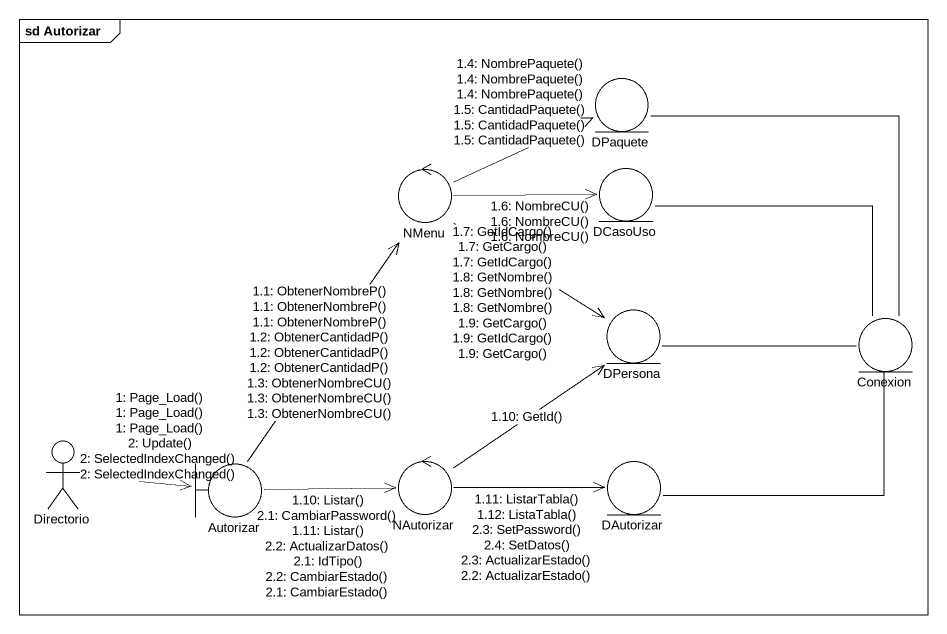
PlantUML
@startuml
mainframe sd Autorizar
entity DPaquete
control NMenu
entity DCasoUso
entity DPersona
entity Conexion
actor Directorio
boundary Autorizar
control NAutorizar
entity DAutorizar
DPaquete -- Conexion
DCasoUso -right- Conexion
DPersona -right- Conexion
DAutorizar -right- Conexion
Directorio -right-> Autorizar : 1: Page_Load()\n1: Page_Load()\n1: Page_Load()\n2: Update()\n2: SelectedIndexChanged()\n2: SelectedIndexChanged()
Autorizar -up-> NMenu : 1.1: ObtenerNombreP()\n1.1: ObtenerNombreP()\n1.1: ObtenerNombreP()\n1.2: ObtenerCantidadP()\n1.2: ObtenerCantidadP()\n1.2: ObtenerCantidadP()\n1.3: ObtenerNombreCU()\n1.3: ObtenerNombreCU()\n1.3: ObtenerNombreCU()
NMenu -right-> DPaquete : 1.4: NombrePaquete()\n1.4: NombrePaquete()\n1.4: NombrePaquete()\n1.5: CantidadPaquete()\n1.5: CantidadPaquete()\n1.5: CantidadPaquete()
NMenu -right-> DCasoUso : 1.6: NombreCU()\n1.6: NombreCU()\n1.6: NombreCU()
NMenu --> DPersona : 1.7: GetIdCargo()\n1.7: GetCargo()\n1.7: GetIdCargo()\n1.8: GetNombre()\n1.8: GetNombre()\n1.8: GetNombre()\n1.9: GetCargo()\n1.9: GetIdCargo()\n1.9: GetCargo()
Autorizar -right-> NAutorizar : 1.10: Listar()\n2.1: CambiarPassword()\n1.11: Listar()\n2.2: ActualizarDatos()\n2.1: IdTipo()\n2.2: CambiarEstado()\n2.1: CambiarEstado()
NAutorizar -up-> DPersona : 1.10: GetId()
NAutorizar -right-> DAutorizar : 1.11: ListarTabla()\n1.12: ListaTabla()\n2.3: SetPassword()\n2.4: SetDatos()\n2.3: ActualizarEstado()\n2.2: ActualizarEstado()
@enduml
